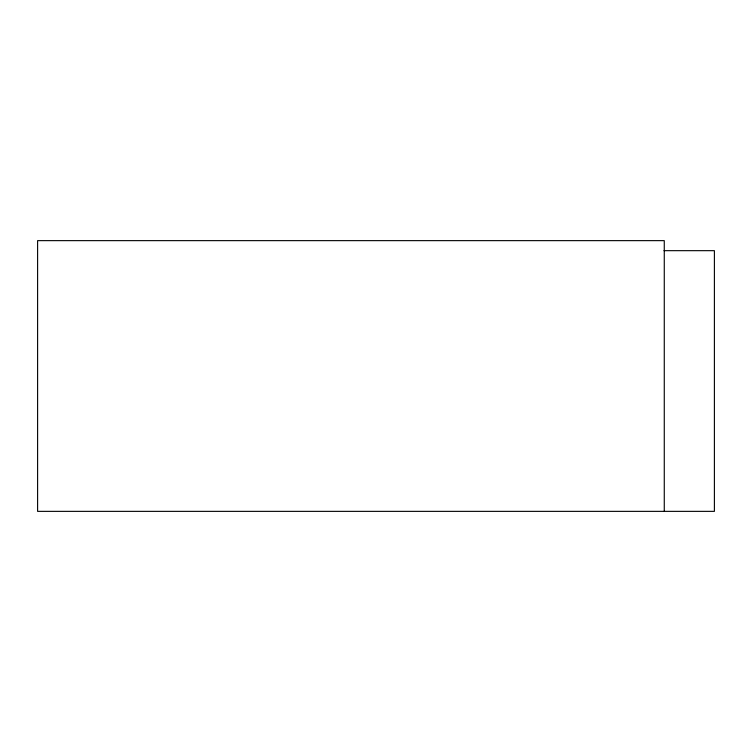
<?xml version="1.0" encoding="UTF-8"?>
<svg xmlns="http://www.w3.org/2000/svg" width="752" height="752" viewBox="0 0 752 752"><rect width="100%" height="100%" fill="white"/><g stroke="black" fill="none" stroke-linecap="round" stroke-linejoin="round"><path stroke-width="1.13" d="M663.988 250.67L714.4 250.67L714.4 511.36L37.6 511.36L37.6 240.64L664.27 240.64L664.27 511.36"/></g></svg>
